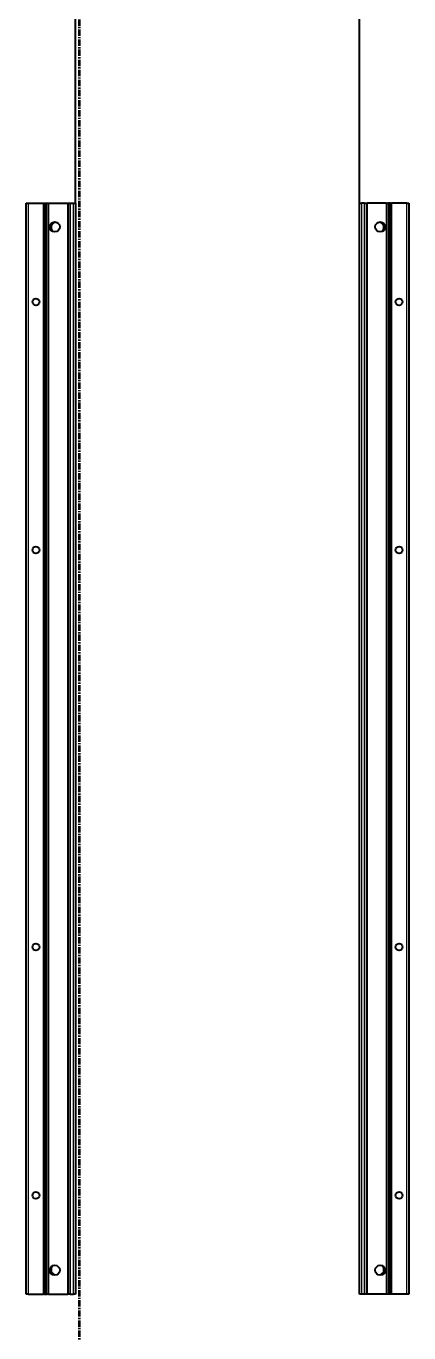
# Model space of a CAD drawing. Header units: millimetres. Extents: x -199 to 2401, y -1647 to 1507.
# Drawn here: x 905 to 1290, y -891 to 425 of the extents above; entities that cross this region are included whole.
import ezdxf

# ---------------------------------------------------------------- set-up
doc = ezdxf.new("R2010")
doc.units = ezdxf.units.MM
doc.linetypes.add('CENTER', pattern=[10.16, 6.35, -1.27, 1.27, -1.27])
doc.layers.add('FORMAT', color=7, linetype='Continuous')
doc.styles.add('SLDTEXTSTYLE0', font='TXT', dxfattribs={"width": 0.75})
doc.dimstyles.new('SLDDIMSTYLE0', dxfattribs={"dimtxt": 20, "dimasz": 10, "dimexe": 0, "dimexo": 0.0625, "dimgap": 5, "dimtad": 2, "dimdec": 1, "dimrnd": 1e-09, "dimzin": 12, "dimdsep": 46, "dimtxsty": 'SLDTEXTSTYLE0', "dimsah": 1, "dimcen": 0.09, "dimadec": 0, "dimazin": 3, "dimtfac": 1, "dimtofl": 0, "dimtmove": 0, "dimatfit": 3, "dimfxl": 0, "dimfrac": 2, "dimtolj": 1, "dimtzin": 12, "dimarcsym": 0})

# ---------------------------------------------------------------- blocks, each defined once
blk = doc.blocks.new('_D_4')
at = {"layer": 'FORMAT'}
for p, q in [((954.3, 247.2), (954.3, 446)), ((954.3, 445), (1240.3, 445)), ((1240.3, 247.2), (1240.3, 446))]:
    blk.add_line(p, q, dxfattribs=at)
for points in [[(954.3, 445), (964.3, 443.5), (964.3, 446.5)], [(1240.3, 445), (1230.3, 446.5), (1230.3, 443.5)]]:
    blk.add_solid(points, dxfattribs=at)
at = {"layer": 'FORMAT', "insert": (1075.1, 470.8), "char_height": 20, "attachment_point": 1, "style": 'SLDTEXTSTYLE0'}
blk.add_mtext('286', dxfattribs=at)

msp = doc.modelspace()

# ---------------------------------------------------------------- linework, layer by layer
at = {"color": 7, "linetype": 'CENTER', "lineweight": 35}
msp.add_line((958.03, 1499.09), (958.03, -1103.67), dxfattribs=at)
at = {"color": 7, "linetype": 'Continuous', "lineweight": 25}
for p, q in [((904.6, -851.79), (904.6, 247.21)), ((904.6, 247.21), (906.6, 247.21)), ((906.6, 247.21), (921.95, 247.21)), ((921.95, 247.21), (922.6, 247.21)), ((922.6, 223.46), (922.6, 247.21)), ((922.6, 247.21), (923.19, 247.21)), ((923.19, 247.21), (924.39, 247.21)), ((924.39, 247.21), (924.39, -851.79)), ((924.39, 247.21), (924.43, 247.21)), ((924.43, 247.21), (924.43, -851.79)), ((924.43, 247.21), (925.63, 247.21)), ((925.63, 247.21), (927.05, 247.21)), ((927.05, 247.21), (946.45, 247.21)), ((946.45, 247.21), (947.1, 247.21)), ((947.1, -851.79), (947.1, 247.21)), ((947.1, 247.21), (949.1, 247.21)), ((949.1, 247.21), (952.3, 247.21)), ((952.3, 247.21), (954.3, 247.21)), ((954.3, 247.21), (954.3, -851.79)), ((1240.3, -851.79), (1240.3, 247.21)), ((1240.3, 247.21), (1242.3, 247.21)), ((1245.5, 247.21), (1242.3, 247.21)), ((1245.5, 247.21), (1247.5, 247.21)), ((1247.5, 247.21), (1247.5, -851.79)), ((1247.5, 247.21), (1248.15, 247.21)), ((1267.55, 247.21), (1248.15, 247.21)), ((1267.55, 247.21), (1268.97, 247.21)), ((1270.17, 247.21), (1268.97, 247.21)), ((1270.17, -851.79), (1270.17, 247.21)), ((1270.21, 247.21), (1270.17, 247.21)), ((1270.21, -851.79), (1270.21, 247.21)), ((1271.42, 247.21), (1270.21, 247.21)), ((1271.42, 247.21), (1272, 247.21)), ((1272, 247.21), (1272, 223.46)), ((1272, 247.21), (1272.65, 247.21)), ((1288, 247.21), (1272.65, 247.21)), ((1288, 247.21), (1290, 247.21)), ((1290, 247.21), (1290, -851.79)), ((932.65, 227.73), (932.65, 228.14)), ((1261.95, 228.14), (1261.95, 227.73)), ((922.66, 223.35), (922.6, 223.46)), ((922.6, 223.46), (922.6, 221.96)), ((922.6, 221.96), (922.66, 222.06)), ((922.6, 173.46), (922.6, 221.96)), ((922.66, 222.06), (922.66, 223.35)), ((1272, 223.46), (1271.94, 223.35)), ((1271.94, 223.35), (1271.94, 222.06)), ((1271.94, 222.06), (1272, 221.96)), ((1272, 221.96), (1272, 223.46)), ((1272, 221.96), (1272, 173.46)), ((922.66, 173.35), (922.6, 173.46)), ((922.6, 173.46), (922.6, 171.96)), ((922.6, 171.96), (922.66, 172.06)), ((922.6, 123.46), (922.6, 171.96)), ((922.66, 172.06), (922.66, 173.35)), ((1272, 173.46), (1271.94, 173.35)), ((1271.94, 173.35), (1271.94, 172.06)), ((1271.94, 172.06), (1272, 171.96)), ((1272, 171.96), (1272, 173.46)), ((1272, 171.96), (1272, 123.46)), ((922.66, 123.35), (922.6, 123.46)), ((922.6, 123.46), (922.6, 121.96)), ((922.6, 121.96), (922.66, 122.06)), ((922.6, 73.46), (922.6, 121.96)), ((922.66, 122.06), (922.66, 123.35)), ((1272, 123.46), (1271.94, 123.35)), ((1271.94, 123.35), (1271.94, 122.06)), ((1271.94, 122.06), (1272, 121.96)), ((1272, 121.96), (1272, 123.46)), ((1272, 121.96), (1272, 73.46)), ((922.66, 73.35), (922.6, 73.46)), ((922.6, 73.46), (922.6, 71.96)), ((922.6, 71.96), (922.66, 72.06)), ((922.6, 23.46), (922.6, 71.96)), ((922.66, 72.06), (922.66, 73.35)), ((1272, 73.46), (1271.94, 73.35)), ((1271.94, 73.35), (1271.94, 72.06)), ((1271.94, 72.06), (1272, 71.96)), ((1272, 71.96), (1272, 73.46)), ((1272, 71.96), (1272, 23.46)), ((922.66, 23.35), (922.6, 23.46)), ((922.6, 23.46), (922.6, 21.96)), ((922.6, 21.96), (922.66, 22.06)), ((922.6, -26.54), (922.6, 21.96)), ((922.66, 22.06), (922.66, 23.35)), ((1272, 23.46), (1271.94, 23.35)), ((1271.94, 23.35), (1271.94, 22.06)), ((1271.94, 22.06), (1272, 21.96)), ((1272, 21.96), (1272, 23.46)), ((1272, 21.96), (1272, -26.54)), ((922.66, -26.65), (922.6, -26.54)), ((922.6, -26.54), (922.6, -28.04)), ((922.6, -28.04), (922.66, -27.94)), ((922.6, -76.54), (922.6, -28.04)), ((922.66, -27.94), (922.66, -26.65)), ((1272, -26.54), (1271.94, -26.65)), ((1271.94, -26.65), (1271.94, -27.94)), ((1271.94, -27.94), (1272, -28.04)), ((1272, -28.04), (1272, -26.54)), ((1272, -28.04), (1272, -76.54)), ((922.66, -76.65), (922.6, -76.54)), ((922.6, -76.54), (922.6, -78.04)), ((922.6, -78.04), (922.66, -77.94)), ((922.6, -126.54), (922.6, -78.04)), ((922.66, -77.94), (922.66, -76.65)), ((1272, -76.54), (1271.94, -76.65)), ((1271.94, -76.65), (1271.94, -77.94)), ((1271.94, -77.94), (1272, -78.04)), ((1272, -78.04), (1272, -76.54)), ((1272, -78.04), (1272, -126.54)), ((922.66, -126.65), (922.6, -126.54)), ((922.6, -126.54), (922.6, -128.04)), ((922.6, -128.04), (922.66, -127.94)), ((922.6, -176.54), (922.6, -128.04)), ((922.66, -127.94), (922.66, -126.65)), ((1272, -126.54), (1271.94, -126.65)), ((1271.94, -126.65), (1271.94, -127.94)), ((1271.94, -127.94), (1272, -128.04)), ((1272, -128.04), (1272, -126.54)), ((1272, -128.04), (1272, -176.54)), ((922.66, -176.65), (922.6, -176.54)), ((922.6, -176.54), (922.6, -178.04)), ((922.6, -178.04), (922.66, -177.94)), ((922.6, -226.54), (922.6, -178.04)), ((922.66, -177.94), (922.66, -176.65)), ((1272, -176.54), (1271.94, -176.65)), ((1271.94, -176.65), (1271.94, -177.94)), ((1271.94, -177.94), (1272, -178.04)), ((1272, -178.04), (1272, -176.54)), ((1272, -178.04), (1272, -226.54)), ((922.66, -226.65), (922.6, -226.54)), ((922.6, -226.54), (922.6, -228.04)), ((922.6, -228.04), (922.66, -227.94)), ((922.6, -276.54), (922.6, -228.04)), ((922.66, -227.94), (922.66, -226.65)), ((1272, -226.54), (1271.94, -226.65)), ((1271.94, -226.65), (1271.94, -227.94)), ((1271.94, -227.94), (1272, -228.04)), ((1272, -228.04), (1272, -226.54)), ((1272, -228.04), (1272, -276.54)), ((922.66, -276.65), (922.6, -276.54)), ((922.6, -276.54), (922.6, -278.04)), ((922.6, -278.04), (922.66, -277.94)), ((922.6, -326.54), (922.6, -278.04)), ((922.66, -277.94), (922.66, -276.65)), ((1272, -276.54), (1271.94, -276.65)), ((1271.94, -276.65), (1271.94, -277.94)), ((1271.94, -277.94), (1272, -278.04)), ((1272, -278.04), (1272, -276.54)), ((1272, -278.04), (1272, -326.54)), ((922.66, -326.65), (922.6, -326.54)), ((922.6, -326.54), (922.6, -328.04)), ((922.6, -328.04), (922.66, -327.94)), ((922.6, -376.54), (922.6, -328.04)), ((922.66, -327.94), (922.66, -326.65)), ((1272, -326.54), (1271.94, -326.65)), ((1271.94, -326.65), (1271.94, -327.94)), ((1271.94, -327.94), (1272, -328.04)), ((1272, -328.04), (1272, -326.54)), ((1272, -328.04), (1272, -376.54)), ((922.66, -376.65), (922.6, -376.54)), ((922.6, -376.54), (922.6, -378.04)), ((922.6, -378.04), (922.66, -377.94)), ((922.6, -426.54), (922.6, -378.04)), ((922.66, -377.94), (922.66, -376.65)), ((1272, -376.54), (1271.94, -376.65)), ((1271.94, -376.65), (1271.94, -377.94)), ((1271.94, -377.94), (1272, -378.04)), ((1272, -378.04), (1272, -376.54)), ((1272, -378.04), (1272, -426.54)), ((922.66, -426.65), (922.6, -426.54)), ((922.6, -426.54), (922.6, -428.04)), ((922.6, -428.04), (922.66, -427.94)), ((922.6, -476.54), (922.6, -428.04)), ((922.66, -427.94), (922.66, -426.65)), ((1272, -426.54), (1271.94, -426.65)), ((1271.94, -426.65), (1271.94, -427.94)), ((1271.94, -427.94), (1272, -428.04)), ((1272, -428.04), (1272, -426.54)), ((1272, -428.04), (1272, -476.54)), ((922.66, -476.65), (922.6, -476.54)), ((922.6, -476.54), (922.6, -478.04)), ((922.6, -478.04), (922.66, -477.94)), ((922.6, -526.54), (922.6, -478.04)), ((922.66, -477.94), (922.66, -476.65)), ((1272, -476.54), (1271.94, -476.65)), ((1271.94, -476.65), (1271.94, -477.94)), ((1271.94, -477.94), (1272, -478.04)), ((1272, -478.04), (1272, -476.54)), ((1272, -478.04), (1272, -526.54)), ((922.66, -526.65), (922.6, -526.54)), ((922.6, -526.54), (922.6, -528.04)), ((922.6, -528.04), (922.66, -527.94)), ((922.6, -576.54), (922.6, -528.04)), ((922.66, -527.94), (922.66, -526.65)), ((1272, -526.54), (1271.94, -526.65)), ((1271.94, -526.65), (1271.94, -527.94)), ((1271.94, -527.94), (1272, -528.04)), ((1272, -528.04), (1272, -526.54)), ((1272, -528.04), (1272, -576.54)), ((922.66, -576.65), (922.6, -576.54)), ((922.6, -576.54), (922.6, -578.04)), ((922.6, -578.04), (922.66, -577.94)), ((922.6, -626.54), (922.6, -578.04)), ((922.66, -577.94), (922.66, -576.65)), ((1272, -576.54), (1271.94, -576.65)), ((1271.94, -576.65), (1271.94, -577.94)), ((1271.94, -577.94), (1272, -578.04)), ((1272, -578.04), (1272, -576.54)), ((1272, -578.04), (1272, -626.54)), ((922.66, -626.65), (922.6, -626.54)), ((922.6, -626.54), (922.6, -628.04)), ((922.6, -628.04), (922.66, -627.94)), ((922.6, -676.54), (922.6, -628.04)), ((922.66, -627.94), (922.66, -626.65)), ((1272, -626.54), (1271.94, -626.65)), ((1271.94, -626.65), (1271.94, -627.94)), ((1271.94, -627.94), (1272, -628.04)), ((1272, -628.04), (1272, -626.54)), ((1272, -628.04), (1272, -676.54)), ((922.66, -676.65), (922.6, -676.54)), ((922.6, -676.54), (922.6, -678.04)), ((922.6, -678.04), (922.66, -677.94)), ((922.6, -726.54), (922.6, -678.04)), ((922.66, -677.94), (922.66, -676.65)), ((1272, -676.54), (1271.94, -676.65)), ((1271.94, -676.65), (1271.94, -677.94)), ((1271.94, -677.94), (1272, -678.04)), ((1272, -678.04), (1272, -676.54)), ((1272, -678.04), (1272, -726.54)), ((922.66, -726.65), (922.6, -726.54)), ((922.6, -726.54), (922.6, -728.04)), ((922.6, -728.04), (922.66, -727.94)), ((922.6, -776.54), (922.6, -728.04)), ((922.66, -727.94), (922.66, -726.65)), ((1272, -726.54), (1271.94, -726.65)), ((1271.94, -726.65), (1271.94, -727.94)), ((1271.94, -727.94), (1272, -728.04)), ((1272, -728.04), (1272, -726.54)), ((1272, -728.04), (1272, -776.54)), ((922.66, -776.65), (922.6, -776.54)), ((922.6, -776.54), (922.6, -778.04)), ((1272, -776.54), (1271.94, -776.65)), ((1272, -778.04), (1272, -776.54)), ((922.6, -778.04), (922.66, -777.94)), ((922.6, -826.54), (922.6, -778.04)), ((922.66, -777.94), (922.66, -776.65)), ((1271.94, -776.65), (1271.94, -777.94)), ((1271.94, -777.94), (1272, -778.04)), ((1272, -778.04), (1272, -826.54)), ((922.66, -826.65), (922.6, -826.54)), ((922.6, -826.54), (922.6, -828.04)), ((922.6, -828.04), (922.66, -827.94)), ((922.6, -851.79), (922.6, -828.04)), ((922.66, -827.94), (922.66, -826.65)), ((1272, -826.54), (1271.94, -826.65)), ((1271.94, -826.65), (1271.94, -827.94)), ((1271.94, -827.94), (1272, -828.04)), ((1272, -828.04), (1272, -826.54)), ((1272, -828.04), (1272, -851.79)), ((932.65, -832.73), (932.65, -832.32)), ((1261.95, -832.32), (1261.95, -832.73)), ((906.6, -851.79), (904.6, -851.79)), ((906.6, -851.79), (921.95, -851.79)), ((922.6, -851.79), (921.95, -851.79)), ((923.19, -851.79), (922.6, -851.79)), ((923.19, -851.79), (924.39, -851.79)), ((924.39, -851.79), (924.43, -851.79)), ((924.43, -851.79), (925.63, -851.79)), ((927.05, -851.79), (925.63, -851.79)), ((927.05, -851.79), (946.45, -851.79)), ((947.1, -851.79), (946.45, -851.79)), ((949.1, -851.79), (947.1, -851.79)), ((949.1, -851.79), (952.3, -851.79)), ((954.3, -851.79), (952.3, -851.79)), ((1242.3, -851.79), (1240.3, -851.79)), ((1245.5, -851.79), (1242.3, -851.79)), ((1247.5, -851.79), (1245.5, -851.79)), ((1248.15, -851.79), (1247.5, -851.79)), ((1267.55, -851.79), (1248.15, -851.79)), ((1268.97, -851.79), (1267.55, -851.79)), ((1270.17, -851.79), (1268.97, -851.79)), ((1270.21, -851.79), (1270.17, -851.79)), ((1271.42, -851.79), (1270.21, -851.79)), ((1272, -851.79), (1271.42, -851.79)), ((1272.65, -851.79), (1272, -851.79)), ((1288, -851.79), (1272.65, -851.79)), ((1290, -851.79), (1288, -851.79))]:
    msp.add_line(p, q, dxfattribs=at)
at = {"color": 8, "linetype": 'Continuous', "lineweight": 18}
for p, q in [((906.6, 247.21), (906.6, -851.79)), ((921.95, -851.79), (921.95, 247.21)), ((923.19, 247.21), (923.19, -851.79)), ((925.63, -851.79), (925.63, 247.21)), ((927.05, 247.21), (927.05, -851.79)), ((946.45, -851.79), (946.45, 247.21)), ((949.1, 247.21), (949.1, -851.79)), ((952.3, -851.79), (952.3, 247.21)), ((1242.3, 247.21), (1242.3, -851.79)), ((1245.5, -851.79), (1245.5, 247.21)), ((1248.15, 247.21), (1248.15, -851.79)), ((1267.55, -851.79), (1267.55, 247.21)), ((1268.97, 247.21), (1268.97, -851.79)), ((1271.42, -851.79), (1271.42, 247.21)), ((1272.65, 247.21), (1272.65, -851.79)), ((1288, -851.79), (1288, 247.21))]:
    msp.add_line(p, q, dxfattribs=at)
at = {"color": 7, "linetype": 'Continuous', "lineweight": 25}
for centre, radius in [((933.45, 223.21), 5), ((1261.15, 223.21), 5), ((914.5, 147.71), 3.5), ((1280.1, 147.71), 3.5), ((914.5, -102.29), 3.5), ((1280.1, -102.29), 3.5), ((914.5, -502.29), 3.5), ((1280.1, -502.29), 3.5), ((914.5, -752.29), 3.5), ((1280.1, -752.29), 3.5), ((933.45, -827.79), 5), ((1261.15, -827.79), 5)]:
    msp.add_circle(centre, radius, dxfattribs=at)
for centre, radius, start, end in [((934.95, 222.71), 5.25, 119.14074, 233.81086), ((932.15, 227.73), 0.5, 299.14074, 0), ((1262.45, 227.73), 0.5, 180, 240.85926), ((1259.65, 222.71), 5.25, 306.18913, 60.85926), ((934.95, -827.29), 5.25, 126.18914, 240.85926), ((1259.65, -827.29), 5.25, 299.14074, 53.81087), ((932.15, -832.32), 0.5, 0, 60.85926), ((1262.45, -832.32), 0.5, 119.14074, 180)]:
    msp.add_arc(centre, radius, start, end, dxfattribs=at)

# ---------------------------------------------------------------- dimensions: what is measured, and where the dimension line sits
at = {"layer": 'FORMAT'}
dim = msp.add_linear_dim(base=(1240.3, 445), p1=(954.3, 247.21), p2=(1240.3, 247.21), angle=0, dimstyle='SLDDIMSTYLE0', dxfattribs=at)
dim.commit()
dim.dimension.update_dxf_attribs({"geometry": '_D_4', "text_midpoint": (1097.3, 445), "dimtype": 160})

doc.saveas('drawing.dxf')
